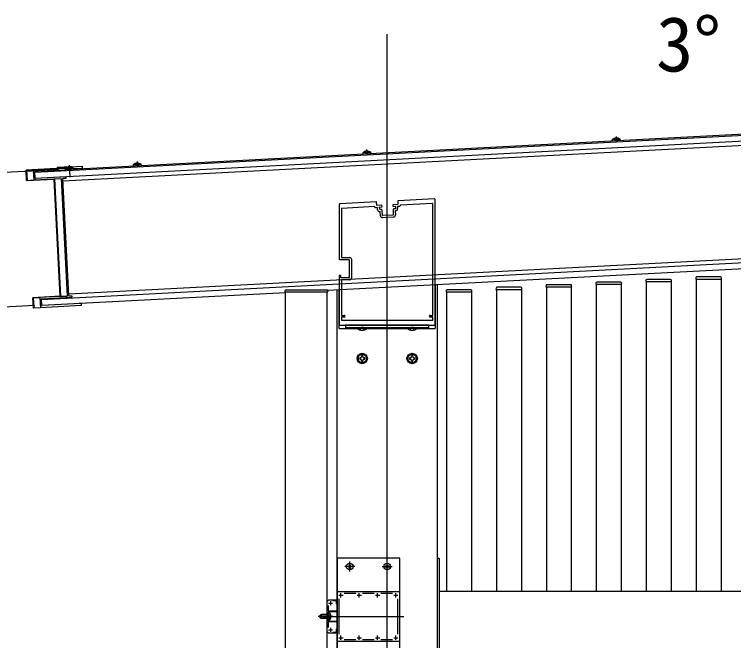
# Model space of a CAD drawing. Units: millimetres, scale not verified. Extents: x -6125 to 6125, y -9097 to 9042.
# Drawn here: x 1771 to 2636, y 5829 to 6582 of the extents above; entities that cross this region are included whole.
import ezdxf
from ezdxf.enums import TextEntityAlignment as Align

# ---------------------------------------------------------------- set-up
doc = ezdxf.new("R2010")
doc.units = ezdxf.units.MM
doc.header["$LTSCALE"] = 50
for name, color, linetype in [('0-3_YKK_11', 7, 'Continuous'), ('0-4_YKK_12', 2, 'Continuous'), ('0-6_YKK_A1', 4, 'Continuous'), ('0-7_YKK_D', 6, 'Continuous')]:
    doc.layers.add(name, color=color, linetype=linetype)
doc.styles.add('ＭＳ ゴシック', font='')
doc.styles.get('ＭＳ ゴシック').set_extended_font_data('MS Gothic')

msp = doc.modelspace()

# ---------------------------------------------------------------- linework, layer by layer
at = {"layer": '0-3_YKK_11'}
for p, q in [((2163.89, 5881.31), (2163.89, 5886.31)), ((2167.87, 5886.31), (2181.92, 5886.31)), ((2185.89, 5881.31), (2185.89, 5886.31)), ((2189.87, 5886.31), (2203.92, 5886.31)), ((2207.89, 5881.31), (2207.89, 5886.31)), ((2211.87, 5886.31), (2225.92, 5886.31)), ((2229.89, 5881.31), (2229.89, 5886.31)), ((2151.39, 5876.81), (2151.39, 5871.81)), ((2161.39, 5883.81), (2166.39, 5883.81)), ((2161.89, 5837), (2161.89, 5879.62)), ((2183.39, 5883.81), (2188.39, 5883.81)), ((2205.39, 5883.81), (2210.39, 5883.81)), ((2227.39, 5883.81), (2232.39, 5883.81)), ((2231.89, 5879.62), (2231.89, 5837)), ((2148.89, 5874.31), (2153.89, 5874.31)), ((2148.89, 5842.31), (2153.89, 5842.31)), ((2151.39, 5844.81), (2151.39, 5839.81)), ((2163.89, 5830.31), (2163.89, 5835.31)), ((2185.89, 5830.31), (2185.89, 5835.31)), ((2207.89, 5830.31), (2207.89, 5835.31)), ((2229.89, 5830.31), (2229.89, 5835.31)), ((2161.39, 5832.81), (2166.39, 5832.81)), ((2181.92, 5830.31), (2167.87, 5830.31)), ((2183.39, 5832.81), (2188.39, 5832.81)), ((2203.92, 5830.31), (2189.87, 5830.31)), ((2205.39, 5832.81), (2210.39, 5832.81)), ((2225.92, 5830.31), (2211.87, 5830.31)), ((2227.39, 5832.81), (2232.39, 5832.81))]:
    msp.add_line(p, q, dxfattribs=at)
msp.add_lwpolyline([(2159.39, 5888.31), (2234.39, 5888.31), (2234.39, 5828.31), (2159.39, 5828.31)], close=True, dxfattribs=at)
for points in [[(2154.21, 5839.41), (2158.39, 5839.41), (2158.39, 5843.31), (2159.39, 5843.31), (2159.39, 5838.31), (2149.39, 5838.31), (2147.39, 5840.31), (2147.39, 5876.31), (2149.39, 5878.31), (2159.39, 5878.31), (2159.39, 5873.31), (2158.39, 5873.31), (2158.39, 5877.21), (2154.21, 5877.21)], [(2148.49, 5871.49), (2148.49, 5864.91), (2159.09, 5864.91), (2159.09, 5863.81), (2148.89, 5863.81), (2148.89, 5858.77), (2148.77, 5858.58), (2148.77, 5858.03), (2148.89, 5857.85), (2148.89, 5852.81), (2159.09, 5852.81), (2159.09, 5851.71), (2148.49, 5851.71), (2148.49, 5845.12)]]:
    msp.add_lwpolyline(points, dxfattribs=at)
at = {"layer": '0-4_YKK_12'}
for p, q in [((2219.39, 3003.31), (2219.4, 6557.91)), ((2174.39, 5912.31), (2174.39, 5924.31)), ((2219.39, 5912.31), (2219.39, 5924.31)), ((2180.39, 5918.31), (2168.39, 5918.31)), ((2213.39, 5918.31), (2225.39, 5918.31)), ((2154.39, 5858.31), (2136.39, 5858.31)), ((2142.39, 5858.31), (2239.39, 5858.31))]:
    msp.add_line(p, q, dxfattribs=at)
at = {"layer": '0-6_YKK_A1'}
for p, q in [((1796.15, 6392.19), (4004.91, 6507.95)), ((1832.58, 6395.6), (4004.91, 6509.45)), ((1796.51, 6385.2), (4004.91, 6500.94)), ((1829.73, 6381.94), (4004.91, 6495.93)), ((2499.23, 6431.55), (2489.84, 6431.06)), ((2489.84, 6431.06), (2489.89, 6430.05)), ((2489.89, 6430.05), (2499.28, 6430.54)), ((2494.33, 6435.15), (2494.59, 6430.3)), ((2499.23, 6431.55), (2499.28, 6430.54)), ((2199.64, 6415.85), (2190.25, 6415.36)), ((2190.25, 6415.36), (2190.3, 6414.35)), ((2190.3, 6414.35), (2199.69, 6414.84)), ((2194.74, 6419.45), (2195, 6414.6)), ((2199.64, 6415.85), (2199.69, 6414.84)), ((1918.82, 6404.99), (1919.08, 6400.14)), ((1814.55, 6396.16), (1785.58, 6394.64)), ((1786.11, 6394.51), (1794.07, 6394.79)), ((1794.07, 6394.79), (1831.52, 6396.75)), ((1794.07, 6394.79), (1794.69, 6382.9)), ((1823.04, 6396.46), (1814.55, 6396.16)), ((1822.95, 6398.1), (1831.42, 6398.55)), ((1822.95, 6398.1), (1823.04, 6396.46)), ((1831.52, 6396.75), (1823.04, 6396.46)), ((1831.42, 6398.55), (1836.66, 6398.78)), ((1831.42, 6398.55), (1831.52, 6396.75)), ((1832.55, 6396.1), (1832.87, 6396.12)), ((1832.55, 6396.1), (1832.63, 6394.67)), ((1842.23, 6397.12), (1832.84, 6396.63)), ((1832.84, 6396.63), (1832.89, 6395.62)), ((1842.28, 6396.11), (1832.89, 6395.62)), ((1837.33, 6400.72), (1838.09, 6386.24)), ((1842.23, 6397.12), (1842.28, 6396.11)), ((1842.25, 6396.61), (1852.18, 6397.13)), ((1843.55, 6396.68), (1843.58, 6396.18)), ((1852.18, 6397.13), (1852.2, 6396.63)), ((1923.72, 6401.39), (1914.33, 6400.9)), ((1914.33, 6400.9), (1914.38, 6399.89)), ((1914.38, 6399.89), (1923.77, 6400.38)), ((1923.72, 6401.39), (1923.77, 6400.38)), ((1785.58, 6394.64), (1786.11, 6394.51)), ((1796.53, 6384.94), (1796.13, 6392.45)), ((1796.42, 6392.77), (1832.63, 6394.67)), ((1833.05, 6386.55), (1796.84, 6384.66)), ((1826.68, 6394.3), (1832.63, 6394.66)), ((1833.05, 6386.56), (1827.1, 6386.3)), ((1832.63, 6394.67), (1832.63, 6394.66)), ((1833.05, 6386.55), (1833.05, 6386.56)), ((1786.23, 6382.16), (1819.19, 6383.89)), ((1786.74, 6382.34), (1794.69, 6382.9)), ((1794.69, 6382.9), (1827.65, 6384.63)), ((1819.7, 6384.07), (1819.19, 6383.89)), ((1826.57, 6243.08), (1819.19, 6383.89)), ((1819.7, 6384.07), (1827.65, 6384.63)), ((1819.7, 6384.07), (1827.09, 6242.95)), ((1827.65, 6384.63), (1835.06, 6243.23)), ((1836.97, 6243.86), (1829.61, 6384.19)), ((2275.84, 6360.25), (2232.47, 6357.98)), ((1804.15, 6239.4), (4004.91, 6354.74)), ((1836.85, 6246.12), (4004.91, 6359.75)), ((2161.89, 6353.33), (2161.89, 6287.61)), ((2206.31, 6356.61), (2162.84, 6354.33)), ((2206.83, 6352.43), (2206.62, 6356.33)), ((2212.84, 6352.45), (2207.14, 6352.15)), ((2213.23, 6350.76), (2213.15, 6352.16)), ((2226.13, 6352.84), (2226.21, 6351.44)), ((2232.11, 6353.46), (2226.42, 6353.16)), ((2232.19, 6357.67), (2232.39, 6353.77)), ((2234.98, 6352.1), (2235, 6351.9)), ((2273.87, 6354.44), (2235.27, 6352.42)), ((2274.39, 6220.41), (2274.39, 6353.94)), ((2276.89, 6282.27), (2276.89, 6359.26)), ((2147.66, 6250.39), (4004.91, 6347.73)), ((2164.39, 6348.23), (2164.39, 6290.11)), ((2204.11, 6350.79), (2164.87, 6348.73)), ((2204.44, 6350.3), (2204.43, 6350.5)), ((2207.47, 6349.66), (2205.28, 6349.55)), ((2207.91, 6347.18), (2207.79, 6349.38)), ((2210.39, 6347.61), (2210.26, 6350.01)), ((2210.73, 6344.83), (2210.53, 6344.81)), ((2210.54, 6350.32), (2212.94, 6350.45)), ((2212.4, 6347.42), (2210.7, 6347.33)), ((2211.29, 6339.85), (2211.05, 6344.54)), ((2213.77, 6340.28), (2213.45, 6346.47)), ((2226.43, 6347.15), (2226.76, 6340.96)), ((2226.52, 6351.16), (2228.92, 6351.29)), ((2229.08, 6348.29), (2227.38, 6348.2)), ((2229.02, 6345.48), (2229.27, 6340.79)), ((2229.23, 6351), (2229.36, 6348.61)), ((2229.51, 6345.81), (2229.31, 6345.8)), ((2231.76, 6350.63), (2231.87, 6348.44)), ((2234.24, 6351.06), (2232.04, 6350.95)), ((2226.9, 6338.16), (2213.92, 6337.48)), ((2226.47, 6340.64), (2214.09, 6339.99)), ((2162.19, 6287.31), (2173.59, 6287.31)), ((2164.69, 6289.81), (2174.39, 6289.81)), ((2173.89, 6287.01), (2173.89, 6278.77)), ((2176.39, 6287.81), (2176.39, 6264.81)), ((2173.89, 6277.85), (2173.89, 6265.61)), ((2276.89, 6208.81), (2276.89, 6281.35)), ((2161.89, 6267.81), (2161.89, 6208.81)), ((2163.59, 6268.11), (2162.19, 6268.11)), ((2163.89, 6265.61), (2163.89, 6267.81)), ((2173.59, 6265.31), (2164.19, 6265.31)), ((2620.05, 6266.31), (2591.24, 6266.31)), ((2621.14, 6263.81), (2621.05, 6265.37)), ((2164.39, 6262.51), (2164.39, 6220.41)), ((2174.39, 6262.81), (2164.69, 6262.81)), ((2277.19, 6257.18), (2277.19, 6204.31)), ((2279.39, 6257.3), (2279.39, 4473.31)), ((2279.39, 6257.3), (2279.39, 4473.31)), ((2440.05, 6257.01), (2411.24, 6257.01)), ((2470.64, 6257.61), (2470.64, 5888.31)), ((2471.14, 6257.61), (2500.14, 6257.61)), ((2500.05, 6260.11), (2471.24, 6260.11)), ((2500.14, 6257.61), (2501.14, 6257.61)), ((2500.64, 6257.61), (2500.64, 5888.31)), ((2501.14, 6257.61), (2501.05, 6259.17)), ((2530.64, 6260.71), (2530.64, 5888.31)), ((2531.14, 6260.71), (2560.14, 6260.71)), ((2560.05, 6263.21), (2531.24, 6263.21)), ((2560.14, 6260.71), (2561.14, 6260.71)), ((2560.64, 6260.71), (2560.64, 5888.31)), ((2561.14, 6260.71), (2561.05, 6262.27)), ((2590.64, 6263.81), (2590.64, 5888.31)), ((2591.14, 6263.81), (2620.14, 6263.81)), ((2620.14, 6263.81), (2621.14, 6263.81)), ((2620.64, 6263.81), (2620.64, 5888.31)), ((2096.93, 6248.31), (2097.01, 6249.86)), ((2096.93, 6248.31), (2097.93, 6248.31)), ((2097.39, 4491.31), (2097.39, 6248.31)), ((2097.39, 6248.31), (2147.39, 6248.31)), ((2097.93, 6248.31), (2146.93, 6248.31)), ((2098.01, 6250.81), (2146.85, 6250.81)), ((2146.93, 6248.31), (2147.93, 6248.31)), ((2147.39, 4491.31), (2147.39, 6248.31)), ((2147.85, 6249.86), (2147.93, 6248.31)), ((2159.39, 4900.81), (2159.39, 6251.01)), ((2159.39, 4900.81), (2159.39, 6251.01)), ((2161.59, 6204.31), (2161.59, 6251.12)), ((2290.64, 6248.31), (2290.64, 5888.31)), ((2291.14, 6248.31), (2320.14, 6248.31)), ((2320.05, 6250.81), (2291.24, 6250.81)), ((2320.14, 6248.31), (2321.14, 6248.31)), ((2320.64, 6248.31), (2320.64, 5888.31)), ((2321.14, 6248.31), (2321.05, 6249.87)), ((2350.64, 6251.41), (2350.64, 5888.31)), ((2351.14, 6251.41), (2380.14, 6251.41)), ((2380.05, 6253.91), (2351.24, 6253.91)), ((2380.14, 6251.41), (2381.14, 6251.41)), ((2380.64, 6251.41), (2380.64, 5888.31)), ((2381.14, 6251.41), (2381.05, 6252.97)), ((2410.64, 6254.51), (2410.64, 5888.31)), ((2411.14, 6254.51), (2440.14, 6254.51)), ((2440.14, 6254.51), (2441.14, 6254.51)), ((2440.64, 6254.51), (2440.64, 5888.31)), ((2441.14, 6254.51), (2441.05, 6256.07)), ((1826.57, 6243.08), (1793.61, 6241.35)), ((1794.14, 6241.22), (1793.61, 6241.35)), ((1804.53, 6232.21), (1804.14, 6239.66)), ((1804.42, 6239.98), (1840.64, 6241.88)), ((1804.52, 6232.41), (2097.39, 6247.76)), ((1827.09, 6242.95), (1826.57, 6243.08)), ((1834.69, 6241.51), (1840.64, 6241.87)), ((1840.64, 6241.88), (1840.64, 6241.87)), ((1851.67, 6231.88), (1802.74, 6229.31)), ((1851.54, 6234.38), (1804.84, 6231.93)), ((1836.48, 6233.89), (1836.47, 6234.09)), ((1836.48, 6233.89), (1836.49, 6233.59)), ((1842.04, 6234.38), (1842.07, 6233.88)), ((1844.87, 6234.53), (1844.9, 6234.03)), ((1845.89, 6234.08), (1845.87, 6234.58)), ((1849.04, 6234.74), (1857.51, 6235.2)), ((1851.54, 6234.38), (1851.67, 6231.88)), ((2164.39, 6217.81), (2164.39, 6214.61)), ((2164.69, 6220.11), (2167.89, 6220.11)), ((2167.89, 6218.11), (2164.69, 6218.11)), ((2164.69, 6214.31), (2274.09, 6214.31)), ((2270.89, 6220.11), (2274.09, 6220.11)), ((2274.09, 6218.11), (2270.89, 6218.11)), ((2274.39, 6214.61), (2274.39, 6217.81)), ((2162.39, 6208.31), (2276.39, 6208.31)), ((2169.39, 6208.31), (2169.39, 6204.31)), ((2269.39, 6208.31), (2169.39, 6208.31)), ((2269.39, 6205.31), (2169.39, 6205.31)), ((2183.49, 6204.8), (2183.49, 6205.31)), ((2183.49, 6205.31), (2195.29, 6205.31)), ((2243.49, 6204.8), (2243.49, 6205.31)), ((2243.49, 6205.31), (2255.29, 6205.31)), ((2269.39, 6204.31), (2269.39, 6208.31)), ((2161.59, 6204.31), (2184.01, 6204.31)), ((2194.77, 6204.31), (2244.01, 6204.31)), ((2254.77, 6204.31), (2277.19, 6204.31)), ((2187.11, 6169.07), (2186.39, 6169.07)), ((2191.67, 6167.55), (2192.39, 6167.55)), ((2247.11, 6169.07), (2246.39, 6169.07)), ((2251.67, 6167.55), (2252.39, 6167.55)), ((2173.04, 5917.86), (2172.14, 5917.86)), ((2175.74, 5918.76), (2176.64, 5918.76)), ((2218.04, 5918.76), (2217.14, 5918.76)), ((2220.74, 5917.86), (2221.64, 5917.86)), ((4009.39, 5888.31), (2281.89, 5888.31)), ((2138.89, 5860.01), (2140.59, 5860.81)), ((2138.89, 5856.61), (2138.89, 5860.01)), ((2140.59, 5855.81), (2140.59, 5860.81)), ((2148.89, 5853.01), (2148.89, 5863.61)), ((2138.89, 5856.61), (2140.59, 5855.81)), ((2149.4, 5853.01), (2148.89, 5853.01))]:
    msp.add_line(p, q, dxfattribs=at)
for points in [[(2492.3, 6432.82), (2493.41, 6430.81), (2494.52, 6430.29)], [(2496.59, 6433.04), (2495.7, 6430.93), (2494.65, 6430.3)], [(2192.71, 6417.12), (2193.82, 6415.11), (2194.94, 6414.59)], [(2197.01, 6417.34), (2196.11, 6415.23), (2195.06, 6414.6)], [(1835.3, 6398.39), (1836.41, 6396.38), (1837.59, 6395.83)], [(1839.6, 6398.61), (1838.7, 6396.5), (1837.59, 6395.83)], [(1838.32, 6398.85), (1852.9, 6399.49), (1853.05, 6396.68)], [(1916.79, 6402.66), (1917.9, 6400.65), (1919.01, 6400.13)], [(1921.08, 6402.88), (1920.19, 6400.77), (1919.14, 6400.14)], [(1786.11, 6394.51), (1786.74, 6382.34), (1786.23, 6382.16), (1785.58, 6394.64)], [(1833.05, 6386.55), (1833.15, 6384.71), (1829.89, 6384.51)], [(2590.24, 6265.37), (2590.14, 6263.81), (2591.14, 6263.81)], [(2470.24, 6259.17), (2470.14, 6257.61), (2471.14, 6257.61)], [(2530.24, 6262.27), (2530.14, 6260.71), (2531.14, 6260.71)], [(2290.24, 6249.87), (2290.14, 6248.31), (2291.14, 6248.31)], [(2350.24, 6252.97), (2350.14, 6251.41), (2351.14, 6251.41)], [(2410.24, 6256.07), (2410.14, 6254.51), (2411.14, 6254.51)], [(1794.14, 6241.22), (1794.79, 6228.9), (1794.27, 6228.87), (1793.61, 6241.35)], [(1794.14, 6241.22), (1802.1, 6241.5), (1802.74, 6229.31), (1794.79, 6228.9)], [(1827.09, 6242.95), (1835.06, 6243.23), (1802.1, 6241.5)], [(1837.28, 6243.58), (1840.54, 6243.72), (1840.64, 6241.88)], [(2183.49, 6204.8), (2195.29, 6204.8), (2195.29, 6205.31)], [(2186.89, 6202.7), (2188.25, 6205.48), (2189.39, 6206.08)], [(2191.89, 6202.7), (2190.54, 6205.48), (2189.39, 6206.08)], [(2243.49, 6204.8), (2255.29, 6204.8), (2255.29, 6205.31)], [(2246.89, 6202.7), (2248.25, 6205.48), (2249.39, 6206.08)], [(2251.89, 6202.7), (2250.54, 6205.48), (2249.39, 6206.08)], [(2190.15, 6170.59), (2190.15, 6171.31), (2188.63, 6171.31), (2188.63, 6170.59)], [(2250.15, 6170.59), (2250.15, 6171.31), (2248.63, 6171.31), (2248.63, 6170.59)], [(2186.39, 6169.07), (2186.39, 6167.55), (2187.11, 6167.55)], [(2188.63, 6166.03), (2188.63, 6165.31), (2190.15, 6165.31), (2190.15, 6166.03)], [(2192.39, 6167.55), (2192.39, 6169.07), (2191.67, 6169.07)], [(2246.39, 6169.07), (2246.39, 6167.55), (2247.11, 6167.55)], [(2248.63, 6166.03), (2248.63, 6165.31), (2250.15, 6165.31), (2250.15, 6166.03)], [(2252.39, 6167.55), (2252.39, 6169.07), (2251.67, 6169.07)], [(2279.39, 5928.31), (2281.89, 5928.31), (2281.89, 5788.31)], [(2279.39, 5928.31), (2279.39, 5788.31), (2281.89, 5788.31)], [(2173.94, 5919.66), (2173.94, 5920.56), (2174.84, 5920.56), (2174.84, 5919.66)], [(2219.84, 5919.66), (2219.84, 5920.56), (2218.94, 5920.56), (2218.94, 5919.66)], [(2172.14, 5917.86), (2172.14, 5918.76), (2173.04, 5918.76)], [(2174.84, 5916.96), (2174.84, 5916.06), (2173.94, 5916.06), (2173.94, 5916.96)], [(2176.64, 5918.76), (2176.64, 5917.86), (2175.74, 5917.86)], [(2217.14, 5918.76), (2217.14, 5917.86), (2218.04, 5917.86)], [(2218.94, 5916.96), (2218.94, 5916.06), (2219.84, 5916.06), (2219.84, 5916.96)], [(2221.64, 5917.86), (2221.64, 5918.76), (2220.74, 5918.76)], [(2148.89, 5860.15), (2145.39, 5860.15), (2139.2, 5860.15)], [(2148.89, 5860.81), (2145.39, 5860.81), (2140.59, 5860.81)], [(2151.46, 5860.71), (2148.89, 5859.45), (2148.28, 5858.31)], [(2149.4, 5853.01), (2149.4, 5863.61), (2148.89, 5863.61)], [(2148.89, 5856.46), (2145.39, 5856.46), (2139.2, 5856.46)], [(2148.89, 5855.81), (2145.39, 5855.81), (2140.59, 5855.81)], [(2151.46, 5855.91), (2148.89, 5857.16), (2148.28, 5858.31)]]:
    msp.add_lwpolyline(points, dxfattribs=at)
for points in [[(2189.39, 6174.08), (2184.39, 6171.2), (2184.39, 6165.42), (2189.39, 6162.54), (2194.39, 6165.42), (2194.39, 6171.2)], [(2249.39, 6174.08), (2244.39, 6171.2), (2244.39, 6165.42), (2249.39, 6162.54), (2254.39, 6165.42), (2254.39, 6171.2)], [(2234.59, 5788.31), (2234.59, 5928.31), (2159.19, 5928.31), (2159.19, 5788.31)]]:
    msp.add_lwpolyline(points, close=True, dxfattribs=at)
for centre, radius in [((2189.39, 6168.31), 6.25), ((2189.39, 6168.31), 5), ((2249.39, 6168.31), 6.25), ((2249.39, 6168.31), 5), ((2174.39, 5918.31), 4), ((2219.39, 5918.31), 4)]:
    msp.add_circle(centre, radius, dxfattribs=at)
for centre, radius, start, end in [((2494.77, 6426.75), 6.55, 47.13049, 138.8696), ((2195.18, 6411.05), 6.55, 47.13049, 138.8696), ((1837.77, 6392.32), 6.55, 47.13049, 138.8696), ((1919.26, 6396.59), 6.55, 47.13049, 138.8696), ((2275.89, 6359.26), 1, 360, 93), ((2162.89, 6353.33), 1, 93, 180), ((2206.33, 6356.31), 0.3, 3, 93), ((2207.13, 6352.45), 0.3, 183, 273), ((2212.85, 6352.15), 0.3, 3, 93), ((2226.43, 6352.86), 0.3, 93, 183), ((2232.09, 6353.76), 0.3, 273, 3), ((2232.49, 6357.68), 0.3, 93, 183), ((2234.2, 6351.86), 0.8, 273, 3), ((2235.28, 6352.12), 0.3, 93, 183), ((2273.89, 6353.94), 0.5, 0, 93), ((2164.89, 6348.23), 0.5, 93, 180), ((2204.13, 6350.49), 0.3, 3, 93), ((2205.24, 6350.35), 0.8, 183, 273), ((2207.49, 6349.36), 0.3, 3, 93), ((2210.4, 6347.31), 2.5, 183, 273), ((2210.56, 6350.02), 0.3, 93, 183), ((2210.69, 6347.63), 0.3, 183, 273), ((2210.75, 6344.53), 0.3, 3, 93), ((2212.45, 6346.42), 1, 3, 93), ((2212.93, 6350.75), 0.3, 273, 3), ((2226.51, 6351.46), 0.3, 183, 273), ((2227.43, 6347.2), 1, 93, 183), ((2228.93, 6350.99), 0.3, 3, 93), ((2229.32, 6345.5), 0.3, 93, 183), ((2229.06, 6348.59), 0.3, 273, 3), ((2229.38, 6348.31), 2.5, 273, 3), ((2232.06, 6350.65), 0.3, 93, 183), ((2213.79, 6339.98), 2.5, 183, 273), ((2214.07, 6340.29), 0.3, 183, 273), ((2226.46, 6340.94), 0.3, 273, 3), ((2226.77, 6340.66), 2.5, 273, 3), ((2162.19, 6287.61), 0.3, 180, 270), ((2164.69, 6290.11), 0.3, 180, 270), ((2173.59, 6287.01), 0.3, 0, 90), ((2174.39, 6287.81), 2, 0, 90), ((2174.09, 6278.77), 0.2, 180, 246.42182), ((2174.09, 6277.85), 0.2, 113.57818, 180), ((2173.89, 6278.31), 0.3, 293.57818, 66.42182), ((2276.89, 6281.81), 0.3, 113.57818, 246.42182), ((2276.69, 6282.27), 0.2, 293.57818, 0), ((2276.69, 6281.35), 0.2, 360, 66.42182), ((2162.19, 6267.81), 0.3, 90, 180), ((2163.59, 6267.81), 0.3, 0, 90), ((2164.19, 6265.61), 0.3, 180, 270), ((2173.59, 6265.61), 0.3, 270, 0), ((2591.24, 6265.31), 1, 90, 176.5), ((2620.05, 6265.31), 1, 3.5, 90), ((2164.69, 6262.51), 0.3, 90, 180), ((2174.39, 6264.81), 2, 270, 0), ((2411.24, 6256.01), 1, 90, 176.5), ((2440.05, 6256.01), 1, 3.5, 90), ((2471.24, 6259.11), 1, 90, 176.5), ((2500.05, 6259.11), 1, 3.5, 90), ((2531.24, 6262.21), 1, 90, 176.5), ((2560.05, 6262.21), 1, 3.5, 90), ((2098.01, 6249.81), 1, 90, 177), ((2146.85, 6249.81), 1, 3, 90), ((2291.24, 6249.81), 1, 90, 176.5), ((2320.05, 6249.81), 1, 3.5, 90), ((2351.24, 6252.91), 1, 90, 176.5), ((2380.05, 6252.91), 1, 3.5, 90), ((2164.69, 6220.41), 0.3, 180, 270), ((2164.69, 6217.81), 0.3, 90, 180), ((2164.69, 6214.61), 0.3, 180, 270), ((2167.89, 6219.11), 1, 270, 90), ((2270.89, 6219.11), 1, 90, 270), ((2274.09, 6220.41), 0.3, 270, 0), ((2274.09, 6217.81), 0.3, 360, 90), ((2274.09, 6214.61), 0.3, 270, 0), ((2162.39, 6208.81), 0.5, 180, 270), ((2189.39, 6210.54), 8.23, 224.2189, 315.7811), ((2249.39, 6210.54), 8.23, 224.2189, 315.7811), ((2276.39, 6208.81), 0.5, 270, 0), ((2189.39, 6168.31), 5.58, 153.74848, 206.25152), ((2189.39, 6168.31), 5.58, 93.74848, 146.25152), ((2187.11, 6170.59), 1.52, 270, 0), ((2189.39, 6168.31), 5.58, 33.74848, 86.25152), ((2191.67, 6170.59), 1.52, 180, 270), ((2189.39, 6168.31), 5.58, 333.74848, 26.25152), ((2249.39, 6168.31), 5.58, 153.74848, 206.25152), ((2249.39, 6168.31), 5.58, 93.74848, 146.25152), ((2247.11, 6170.59), 1.52, 270, 0), ((2249.39, 6168.31), 5.58, 33.74848, 86.25152), ((2251.67, 6170.59), 1.52, 180, 270), ((2249.39, 6168.31), 5.58, 333.74848, 26.25152), ((2189.39, 6168.31), 5.58, 213.74848, 266.25152), ((2187.11, 6166.03), 1.52, 0, 90), ((2189.39, 6168.31), 5.58, 273.74848, 326.25152), ((2191.67, 6166.03), 1.52, 90, 180), ((2249.39, 6168.31), 5.58, 213.74848, 266.25152), ((2247.11, 6166.03), 1.52, 0, 90), ((2249.39, 6168.31), 5.58, 273.74848, 326.25152), ((2251.67, 6166.03), 1.52, 90, 180), ((2173.04, 5919.66), 0.9, 270, 0), ((2175.74, 5919.66), 0.9, 180, 270), ((2218.04, 5919.66), 0.9, 270, 0), ((2220.74, 5919.66), 0.9, 180, 270), ((2173.04, 5916.96), 0.9, 0, 90), ((2175.74, 5916.96), 0.9, 90, 180), ((2218.04, 5916.96), 0.9, 0, 90), ((2220.74, 5916.96), 0.9, 90, 180), ((2145.01, 5858.31), 6.88, 309.65098, 50.34902)]:
    msp.add_arc(centre, radius, start, end, dxfattribs=at)
for centre, major_axis, ratio, start_param, end_param in [((1796.43, 6392.47), (0.1, 0.284), 0.987787, 0.386173, 1.96562), ((1796.82, 6384.96), (-0.129, 0.272), 0.987787, 1.175973, 2.75542), ((1829.91, 6384.21), (0.099, 0.284), 0.98784, 0.392718, 1.963438), ((1804.44, 6239.68), (0.1, 0.284), 0.987787, 0.386173, 1.96562), ((1837.26, 6243.88), (-0.128, 0.272), 0.98784, 1.178154, 2.748875), ((1804.83, 6232.23), (-0.016, 0.3), 0.991386, 1.570796, 3.141593)]:
    msp.add_ellipse(centre, major_axis=major_axis, ratio=ratio, start_param=start_param, end_param=end_param, dxfattribs=at)
at = {"layer": '0-7_YKK_D'}
for p, q in [((1824.9, 6395.2), (1645.88, 6385.82)), ((1795.91, 6231.96), (1654.33, 6224.54))]:
    msp.add_line(p, q, dxfattribs=at)

# ---------------------------------------------------------------- texts
at = {"layer": '0-7_YKK_D', "style": 'ＭＳ ゴシック'}
msp.add_text('3°', height=65.98, dxfattribs=at).set_placement((2542.43, 6493.39), align=Align.BOTTOM_LEFT)

doc.saveas('drawing.dxf')
